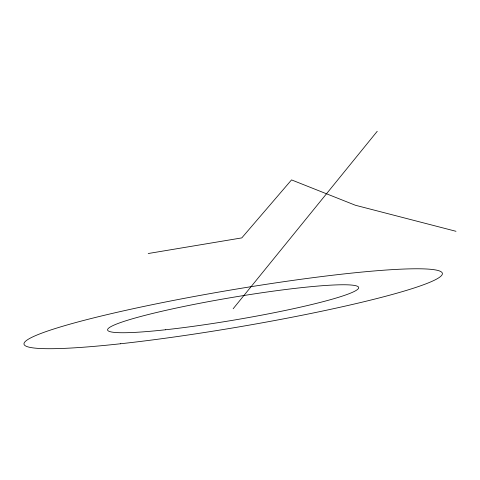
<?xml version="1.0" encoding="UTF-8"?>
<svg xmlns="http://www.w3.org/2000/svg" width="480" height="480" viewBox="0 0 480 480"><rect width="100%" height="100%" fill="white"/><g stroke="black" fill="none" stroke-linecap="round" stroke-linejoin="round"><path stroke-width="0.72" d="M233.154 308.748L377.232 131.292M148.224 253.518L241.788 237.9L291.54 179.898L355.386 205.248L456 231.3M120.504 343.764A212.178 18.864 -9.6 0 0 442.176 274.542A212.178 18.864 -9.6 0 0 136.788 307.938A212.178 18.864 -9.6 0 0 120.504 343.764M165.564 329.76A127.308 11.316 -9.6 0 0 358.566 288.228A127.308 11.316 -9.6 0 0 175.332 308.262A127.308 11.316 -9.6 0 0 165.564 329.76"/></g></svg>
